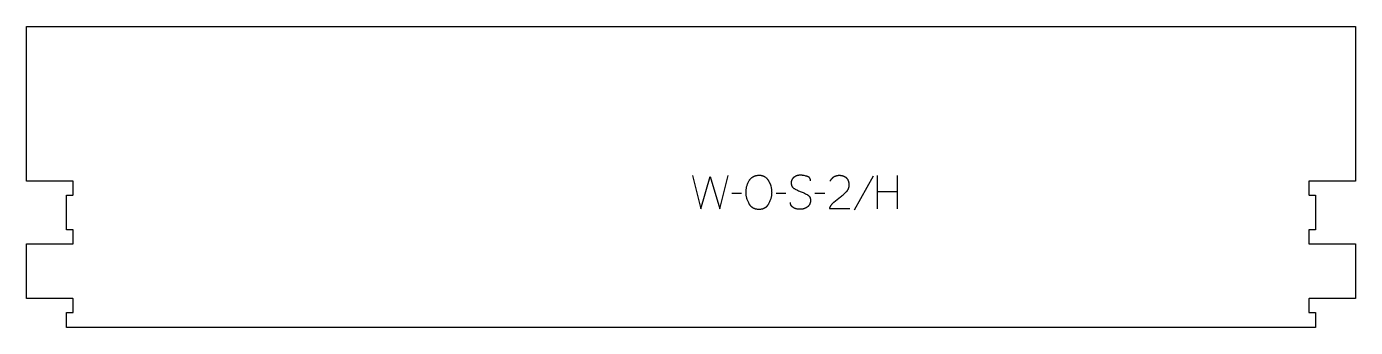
# Model space of a CAD drawing. Extents: x -600 to 600, y -137 to 135.
import ezdxf

# ---------------------------------------------------------------- set-up
doc = ezdxf.new("R2010")
doc.units = 0
doc.layers.add('1_ANYTOOL_1MMDEEP_LABELS_S', color=2, linetype='CONTINUOUS')
doc.layers.add('4_ANYTOOL_CUTTHROUGH_OUTSI', color=5, linetype='CONTINUOUS')

msp = doc.modelspace()

# ---------------------------------------------------------------- linework, layer by layer
at = {"layer": '1_ANYTOOL_1MMDEEP_LABELS_S'}
for p, q in [((168, 0), (168, -30)), ((186.3, -30), (186.3, 0)), ((164.5, -0.5), (147.3, -31.2)), ((45.6, -16.1), (36.9, -16.2)), ((85.7, -16.1), (76.9, -16.2)), ((120.7, -16.1), (111.9, -16.2)), ((186.3, -14.7), (168, -14.7))]:
    msp.add_line(p, q, dxfattribs=at)
for points in [[(1.3, 0), (9, -30), (17.4, -0.9), (25.9, -30), (33.4, 0)], [(107.9, -4.6), (107.9, -4.4), (107.9, -4.3), (107.9, -4.2), (107.9, -4.1), (107.9, -4), (107.9, -3.9), (107.9, -3.9), (107.8, -3.8), (107.8, -3.7), (107.8, -3.6), (107.8, -3.5), (107.8, -3.4), (107.8, -3.4), (107.7, -3.3), (107.7, -3.2), (107.7, -3.1), (107.7, -3), (107.6, -3), (107.6, -2.9), (107.6, -2.8), (107.5, -2.7), (107.5, -2.7), (107.5, -2.6), (107.4, -2.5), (107.4, -2.5), (107.3, -2.4), (107.3, -2.3), (107.2, -2.3), (107.2, -2.2), (107.1, -2.1), (107.1, -2.1), (107, -2), (107, -1.9), (106.9, -1.9), (106.9, -1.8), (106.8, -1.8), (106.8, -1.7), (106.7, -1.7), (106.6, -1.6), (106.6, -1.5), (106.5, -1.5), (106.4, -1.4), (106.4, -1.4), (106.3, -1.3), (106.2, -1.3), (106.1, -1.2), (106.1, -1.2), (106, -1.2), (105.9, -1.1), (105.8, -1.1), (105.7, -1), (105.6, -0.9), (105.4, -0.9), (105.2, -0.8), (105, -0.7), (104.8, -0.7), (104.6, -0.6), (103.8, -0.4), (103, -0.2), (102.2, 0), (101.5, 0.1), (101.1, 0.2), (100.7, 0.2), (100.3, 0.3), (100, 0.3), (99.6, 0.3), (99.2, 0.3), (98.9, 0.3), (98.5, 0.3), (98.3, 0.3), (98.1, 0.3), (97.9, 0.3), (97.8, 0.3), (97.6, 0.3), (97.4, 0.3), (97.2, 0.3), (97, 0.2), (96.8, 0.2), (96.6, 0.2), (96.5, 0.1), (96.3, 0.1), (96.1, 0), (95.9, 0), (95.7, -0.1), (95.6, -0.1), (95.4, -0.2), (95.2, -0.2), (95, -0.3), (94.9, -0.4), (94.7, -0.5), (94.5, -0.5), (94.4, -0.6), (94.2, -0.7), (94, -0.8), (93.9, -0.9), (93.7, -1), (93.5, -1.1), (93.4, -1.2), (93.2, -1.3), (93.1, -1.4), (92.9, -1.5), (92.8, -1.6), (92.6, -1.7), (92.5, -1.9), (92.3, -2), (92.2, -2.1), (92.1, -2.2), (91.9, -2.4), (91.8, -2.5), (91.7, -2.6), (91.6, -2.8), (91.5, -2.9), (91.4, -3.1), (91.3, -3.2), (91.2, -3.4), (91.1, -3.5), (91, -3.7), (91, -3.9), (90.9, -4), (90.8, -4.2), (90.8, -4.4), (90.7, -4.5), (90.7, -4.7), (90.6, -4.9), (90.6, -5.1), (90.5, -5.3), (90.5, -5.5), (90.5, -5.7), (90.5, -5.9), (90.5, -6.1), (90.4, -6.3), (90.4, -6.5), (90.4, -6.7), (90.4, -6.9), (90.4, -7.1), (90.5, -7.3), (90.5, -7.5), (90.5, -7.7), (90.5, -7.9), (90.6, -8.1), (90.6, -8.3), (90.7, -8.5), (90.7, -8.7), (90.8, -8.8), (90.8, -9), (90.9, -9.1), (90.9, -9.2), (90.9, -9.3), (91, -9.4), (91, -9.4), (91, -9.5), (91.1, -9.6), (91.1, -9.7), (91.2, -9.8), (91.2, -9.8), (91.3, -9.9), (91.3, -10), (91.4, -10.1), (91.4, -10.1), (91.5, -10.2), (91.5, -10.3), (91.6, -10.4), (91.6, -10.4), (91.7, -10.5), (91.8, -10.6), (91.8, -10.6), (91.9, -10.7), (92, -10.8), (92, -10.8), (92.2, -11), (92.3, -11.1), (92.4, -11.2), (92.6, -11.3), (92.8, -11.4), (92.9, -11.5), (93.1, -11.6), (93.3, -11.7), (94, -12.1), (94.7, -12.5), (95.5, -12.9), (96.2, -13.2), (97, -13.6), (97.8, -13.9), (98.6, -14.3), (99.4, -14.6), (100.3, -14.9), (101.1, -15.2), (101.8, -15.5), (102.6, -15.9), (103.4, -16.3), (104.1, -16.7), (104.8, -17.1), (105.5, -17.5), (105.6, -17.6), (105.8, -17.7), (106, -17.8), (106, -17.9), (106.1, -17.9), (106.2, -18), (106.2, -18.1), (106.3, -18.1), (106.4, -18.2), (106.4, -18.3), (106.5, -18.3), (106.6, -18.4), (106.6, -18.5), (106.7, -18.5), (106.8, -18.6), (106.8, -18.7), (106.9, -18.8), (106.9, -18.8), (107, -18.9), (107, -19), (107.1, -19.1), (107.1, -19.1), (107.2, -19.2), (107.2, -19.3), (107.3, -19.4), (107.3, -19.5), (107.3, -19.5), (107.4, -19.6), (107.4, -19.7), (107.5, -19.8), (107.5, -19.9), (107.5, -20), (107.6, -20.1), (107.6, -20.1), (107.6, -20.2), (107.6, -20.3), (107.7, -20.4), (107.7, -20.6), (107.8, -20.8), (107.8, -21), (107.8, -21.2), (107.9, -21.4), (107.9, -21.6), (107.9, -21.8), (107.9, -22), (107.9, -22.2), (107.9, -22.5), (107.9, -22.7), (107.9, -22.9), (107.9, -23.2), (107.8, -23.4), (107.8, -23.6), (107.8, -23.8), (107.7, -24), (107.7, -24.3), (107.6, -24.5), (107.6, -24.7), (107.5, -24.9), (107.4, -25.1), (107.4, -25.3), (107.3, -25.5), (107.2, -25.6), (107.1, -25.8), (107, -26), (106.9, -26.2), (106.8, -26.4), (106.7, -26.5), (106.6, -26.7), (106.5, -26.9), (106.4, -27), (106.2, -27.2), (106.1, -27.3), (106, -27.5), (105.8, -27.6), (105.7, -27.7), (105.5, -27.9), (105.4, -28), (105.2, -28.1), (105, -28.3), (104.9, -28.4), (104.7, -28.5), (104.3, -28.7), (104, -28.9), (103.6, -29.1), (103.2, -29.3), (102.9, -29.5), (102.5, -29.6), (102.1, -29.7), (101.9, -29.8), (101.7, -29.9), (101.5, -29.9), (101.3, -30), (101.1, -30), (100.9, -30.1), (100.7, -30.1), (100.5, -30.1), (100.1, -30.2), (99.7, -30.3), (99.3, -30.3), (98.9, -30.3), (98.5, -30.3), (98.1, -30.3), (97.7, -30.3), (97.3, -30.3), (96.9, -30.3), (96.5, -30.2), (96.1, -30.1), (95.7, -30.1), (95.3, -30), (94.9, -29.9), (94.6, -29.8), (94.2, -29.6), (93.8, -29.5), (93.5, -29.3), (93.1, -29.2), (92.8, -29), (92.4, -28.8), (92.3, -28.7), (92.1, -28.6), (92, -28.5), (91.8, -28.4), (91.7, -28.3), (91.5, -28.2), (91.4, -28), (91.2, -27.9), (91.1, -27.8), (91, -27.7), (90.9, -27.5), (90.8, -27.4), (90.7, -27.3), (90.7, -27.3), (90.6, -27.2), (90.6, -27.1), (90.5, -27.1), (90.5, -27), (90.4, -26.9), (90.4, -26.8), (90.3, -26.8), (90.3, -26.7), (90.3, -26.6), (90.2, -26.5), (90.2, -26.5), (90.2, -26.4), (90.1, -26.3), (90.1, -26.2), (90.1, -26.2), (90, -26.1), (90, -26), (90, -25.9), (89.9, -25.7), (89.9, -25.6), (89.8, -25.4), (89.8, -25.2), (89.8, -25.1), (89.7, -24.9), (89.7, -24.7), (89.7, -24.5), (89.7, -24.3), (89.7, -24.1)], [(143.3, -30), (125, -29.9), (125.2, -29.5), (125.3, -29), (125.4, -28.8), (125.5, -28.6), (125.6, -28.4), (125.7, -28.1), (125.8, -27.9), (125.9, -27.7), (126, -27.5), (126.1, -27.3), (126.2, -27.1), (126.3, -26.9), (126.5, -26.7), (126.6, -26.5), (126.7, -26.3), (126.8, -26.2), (127, -26), (127.1, -25.8), (127.3, -25.6), (127.4, -25.4), (127.5, -25.3), (127.7, -25.1), (127.9, -24.9), (128, -24.7), (128.2, -24.6), (128.3, -24.4), (128.5, -24.3), (128.7, -24.1), (128.9, -23.9), (129, -23.8), (132, -21.4), (135, -19.1), (135.8, -18.5), (136.5, -17.9), (137.3, -17.4), (137.9, -16.8), (138.6, -16.2), (139.3, -15.6), (139.9, -15), (140.5, -14.4), (140.6, -14.2), (140.8, -14), (140.9, -13.9), (141, -13.7), (141.2, -13.6), (141.3, -13.4), (141.4, -13.2), (141.5, -13), (141.6, -12.9), (141.7, -12.7), (141.8, -12.5), (141.9, -12.3), (142, -12.1), (142.1, -12), (142.2, -11.8), (142.3, -11.6), (142.3, -11.4), (142.4, -11.2), (142.5, -11), (142.5, -10.8), (142.6, -10.6), (142.6, -10.4), (142.7, -10.2), (142.7, -10), (142.7, -9.8), (142.8, -9.6), (142.8, -9.3), (142.8, -9.1), (142.8, -8.9), (142.8, -8.7), (142.8, -8.5), (142.8, -8.2), (142.8, -8), (142.8, -7.7), (142.8, -7.5), (142.8, -7.3), (142.8, -7), (142.8, -6.8), (142.7, -6.6), (142.7, -6.3), (142.6, -6.1), (142.6, -5.9), (142.5, -5.7), (142.5, -5.5), (142.4, -5.3), (142.4, -5.1), (142.3, -4.9), (142.2, -4.7), (142.1, -4.5), (142, -4.3), (142, -4.1), (141.9, -3.9), (141.8, -3.8), (141.6, -3.6), (141.5, -3.4), (141.4, -3.3), (141.3, -3.1), (141.2, -3), (141, -2.8), (140.9, -2.7), (140.8, -2.5), (140.6, -2.4), (140.5, -2.2), (140.3, -2.1), (140.2, -2), (140, -1.8), (139.8, -1.7), (139.7, -1.6), (139.5, -1.5), (139.3, -1.4), (139.1, -1.3), (139, -1.2), (138.8, -1.1), (138.6, -1), (138.4, -0.9), (138.2, -0.8), (138, -0.7), (137.8, -0.7), (137.7, -0.6), (137.5, -0.5), (137.3, -0.5), (137, -0.4), (136.8, -0.3), (136.6, -0.3), (136.4, -0.2), (136.2, -0.2), (136, -0.2), (135.8, -0.1), (135.6, -0.1), (135.3, -0.1), (135.1, -0.1), (134.9, 0), (134.6, 0), (134.4, 0), (133.9, 0), (133.6, 0), (133.2, 0), (132.8, 0), (132.5, -0.1), (132.2, -0.1), (131.8, -0.2), (131.5, -0.2), (131.2, -0.3), (130.9, -0.4), (130.7, -0.4), (130.6, -0.5), (130.4, -0.5), (130.3, -0.6), (130.1, -0.7), (130, -0.7), (129.8, -0.8), (129.7, -0.8), (129.5, -0.9), (129.4, -1), (129.3, -1), (129.1, -1.1), (129, -1.2), (128.8, -1.3), (128.7, -1.4), (128.6, -1.4), (128.5, -1.5), (128.3, -1.6), (128.2, -1.7), (128.1, -1.8), (128, -1.9), (127.8, -2), (127.7, -2.1), (127.6, -2.2), (127.5, -2.3), (127.4, -2.4), (127.3, -2.5), (127.2, -2.6), (127, -2.8), (126.9, -2.9), (126.8, -3), (126.7, -3.1), (126.5, -3.4), (126.3, -3.6), (126.1, -3.9), (126, -4.2), (125.8, -4.5), (125.6, -4.8), (125.4, -5.1)]]:
    msp.add_lwpolyline(points, dxfattribs=at)
msp.add_lwpolyline([(61.7, 0.3), (62.1, 0.3), (62.5, 0.3), (62.8, 0.3), (63, 0.3), (63.2, 0.2), (63.3, 0.2), (63.5, 0.2), (63.7, 0.2), (63.8, 0.1), (64, 0.1), (64.2, 0.1), (64.3, 0), (64.5, 0), (64.6, -0.1), (64.8, -0.1), (65, -0.2), (65.1, -0.2), (65.3, -0.3), (65.4, -0.4), (65.6, -0.4), (65.7, -0.5), (65.9, -0.6), (66, -0.6), (66.1, -0.7), (66.3, -0.8), (66.4, -0.9), (66.5, -1), (66.7, -1.1), (67.1, -1.3), (67.3, -1.5), (67.6, -1.7), (67.8, -1.9), (68.1, -2.1), (68.3, -2.4), (68.5, -2.6), (68.7, -2.8), (68.9, -3.1), (69.1, -3.3), (69.3, -3.5), (69.5, -3.8), (69.7, -4.1), (69.9, -4.3), (70.1, -4.6), (70.4, -5.2), (70.6, -5.5), (70.7, -5.8), (70.9, -6.1), (71, -6.4), (71.2, -6.7), (71.3, -7), (71.4, -7.3), (71.5, -7.6), (71.7, -7.9), (71.8, -8.2), (71.9, -8.6), (72, -8.9), (72.1, -9.2), (72.1, -9.6), (72.4, -10.6), (72.5, -11.3), (72.6, -11.9), (72.7, -12.6), (72.8, -13.2), (72.8, -13.9), (72.8, -14.5), (72.9, -15.2), (72.8, -15.8), (72.8, -16.4), (72.8, -17.1), (72.7, -17.7), (72.6, -18.4), (72.5, -19), (72.3, -19.6), (72.2, -20.3), (72, -20.9), (71.8, -21.5), (71.5, -22.2), (71.3, -22.8), (71, -23.5), (70.7, -24.1), (70.4, -24.7), (70.1, -25.4), (69.9, -25.7), (69.7, -26), (69.5, -26.3), (69.3, -26.6), (69.1, -26.8), (68.9, -27.1), (68.7, -27.4), (68.5, -27.6), (68.4, -27.7), (68.3, -27.8), (68.2, -28), (68, -28.1), (67.9, -28.2), (67.8, -28.3), (67.7, -28.4), (67.6, -28.5), (67.4, -28.6), (67.3, -28.7), (67.2, -28.8), (67.1, -28.9), (66.9, -28.9), (66.8, -29), (66.7, -29.1), (66.5, -29.2), (66.4, -29.3), (66.2, -29.4), (66.1, -29.4), (66, -29.5), (65.8, -29.6), (65.7, -29.6), (65.5, -29.7), (65.4, -29.8), (65.2, -29.8), (65.1, -29.9), (64.9, -29.9), (64.8, -30), (64.5, -30.1), (64.1, -30.2), (63.8, -30.2), (63.5, -30.3), (63.2, -30.3), (62.8, -30.4), (62.5, -30.4), (62.1, -30.5), (61.7, -30.5), (61.4, -30.5), (61, -30.5), (60.6, -30.5), (60.2, -30.4), (59.9, -30.4), (59.5, -30.3), (59.2, -30.3), (58.8, -30.2), (58.5, -30.1), (58.2, -30.1), (57.8, -30), (57.7, -29.9), (57.5, -29.9), (57.4, -29.8), (57.2, -29.7), (57.1, -29.7), (56.9, -29.6), (56.8, -29.5), (56.6, -29.5), (56.5, -29.4), (56.3, -29.3), (56.2, -29.3), (56, -29.2), (55.9, -29.1), (55.8, -29), (55.6, -28.9), (55.5, -28.8), (55.4, -28.7), (55.2, -28.6), (55.1, -28.5), (55, -28.4), (54.9, -28.3), (54.7, -28.2), (54.6, -28.1), (54.5, -28), (54.4, -27.9), (54.2, -27.8), (54.1, -27.7), (54, -27.6), (53.9, -27.4), (53.8, -27.3), (53.6, -27), (53.4, -26.8), (53.2, -26.5), (53, -26.2), (52.8, -25.9), (52.6, -25.6), (52.4, -25.3), (52.1, -24.6), (51.8, -24), (51.5, -23.3), (51.2, -22.7), (51, -22), (50.7, -21.4), (50.5, -20.7), (50.4, -20.1), (50.2, -19.4), (50.1, -18.8), (49.9, -18.1), (49.8, -17.5), (49.8, -16.8), (49.7, -16.2), (49.7, -15.5), (49.7, -14.9), (49.7, -14.2), (49.7, -13.5), (49.8, -12.8), (49.9, -12.1), (50, -11.5), (50.1, -10.8), (50.2, -10.1), (50.4, -9.5), (50.6, -8.8), (50.8, -8.2), (51, -7.6), (51.3, -6.9), (51.6, -6.3), (51.9, -5.7), (52.2, -5.1), (52.5, -4.5), (52.7, -4.2), (52.9, -3.9), (53.1, -3.6), (53.3, -3.4), (53.5, -3.1), (53.8, -2.9), (54, -2.6), (54.2, -2.4), (54.3, -2.3), (54.4, -2.2), (54.6, -2.1), (54.7, -1.9), (54.8, -1.8), (54.9, -1.7), (55.1, -1.6), (55.2, -1.5), (55.3, -1.5), (55.5, -1.4), (55.6, -1.3), (55.7, -1.2), (55.9, -1.1), (56, -1), (56.2, -0.9), (56.3, -0.9), (56.4, -0.8), (56.6, -0.7), (56.9, -0.6), (57.2, -0.5), (57.5, -0.3), (57.8, -0.2), (58.1, -0.1), (58.5, 0), (58.8, 0), (59.1, 0.1), (59.5, 0.2), (59.8, 0.2), (60.2, 0.3), (60.6, 0.3), (60.9, 0.3), (61.3, 0.3)], close=True, dxfattribs=at)
at = {"layer": '4_ANYTOOL_CUTTHROUGH_OUTSI'}
msp.add_lwpolyline([(599.7, -61.5), (599.7, -111), (558, -111, 0.414214), (557.7, -111.2), (557.7, -123.2, 0.414214), (558, -123.5), (563.7, -123.5), (563.7, -137), (-563.7, -137), (-563.7, -123.5), (-558, -123.5, 0.414214), (-557.7, -123.2), (-557.7, -111.2, 0.414214), (-558, -111), (-599.7, -111), (-599.7, -61.5), (-558, -61.5, 0.414214), (-557.7, -61.2), (-557.7, -49.2, 0.414214), (-558, -49), (-563.7, -49), (-563.7, -17.5), (-558, -17.5, 0.414214), (-557.7, -17.2), (-557.7, -5.2, 0.414214), (-558, -5), (-599.7, -5), (-599.7, 134.5), (599.7, 134.5), (599.7, -5), (558, -5, 0.414214), (557.7, -5.2), (557.7, -17.2, 0.414214), (558, -17.5), (563.7, -17.5), (563.7, -49), (558, -49, 0.414214), (557.7, -49.2), (557.7, -61.2, 0.414214), (558, -61.5)], format="xyb", close=True, dxfattribs=at)

doc.saveas('drawing.dxf')
